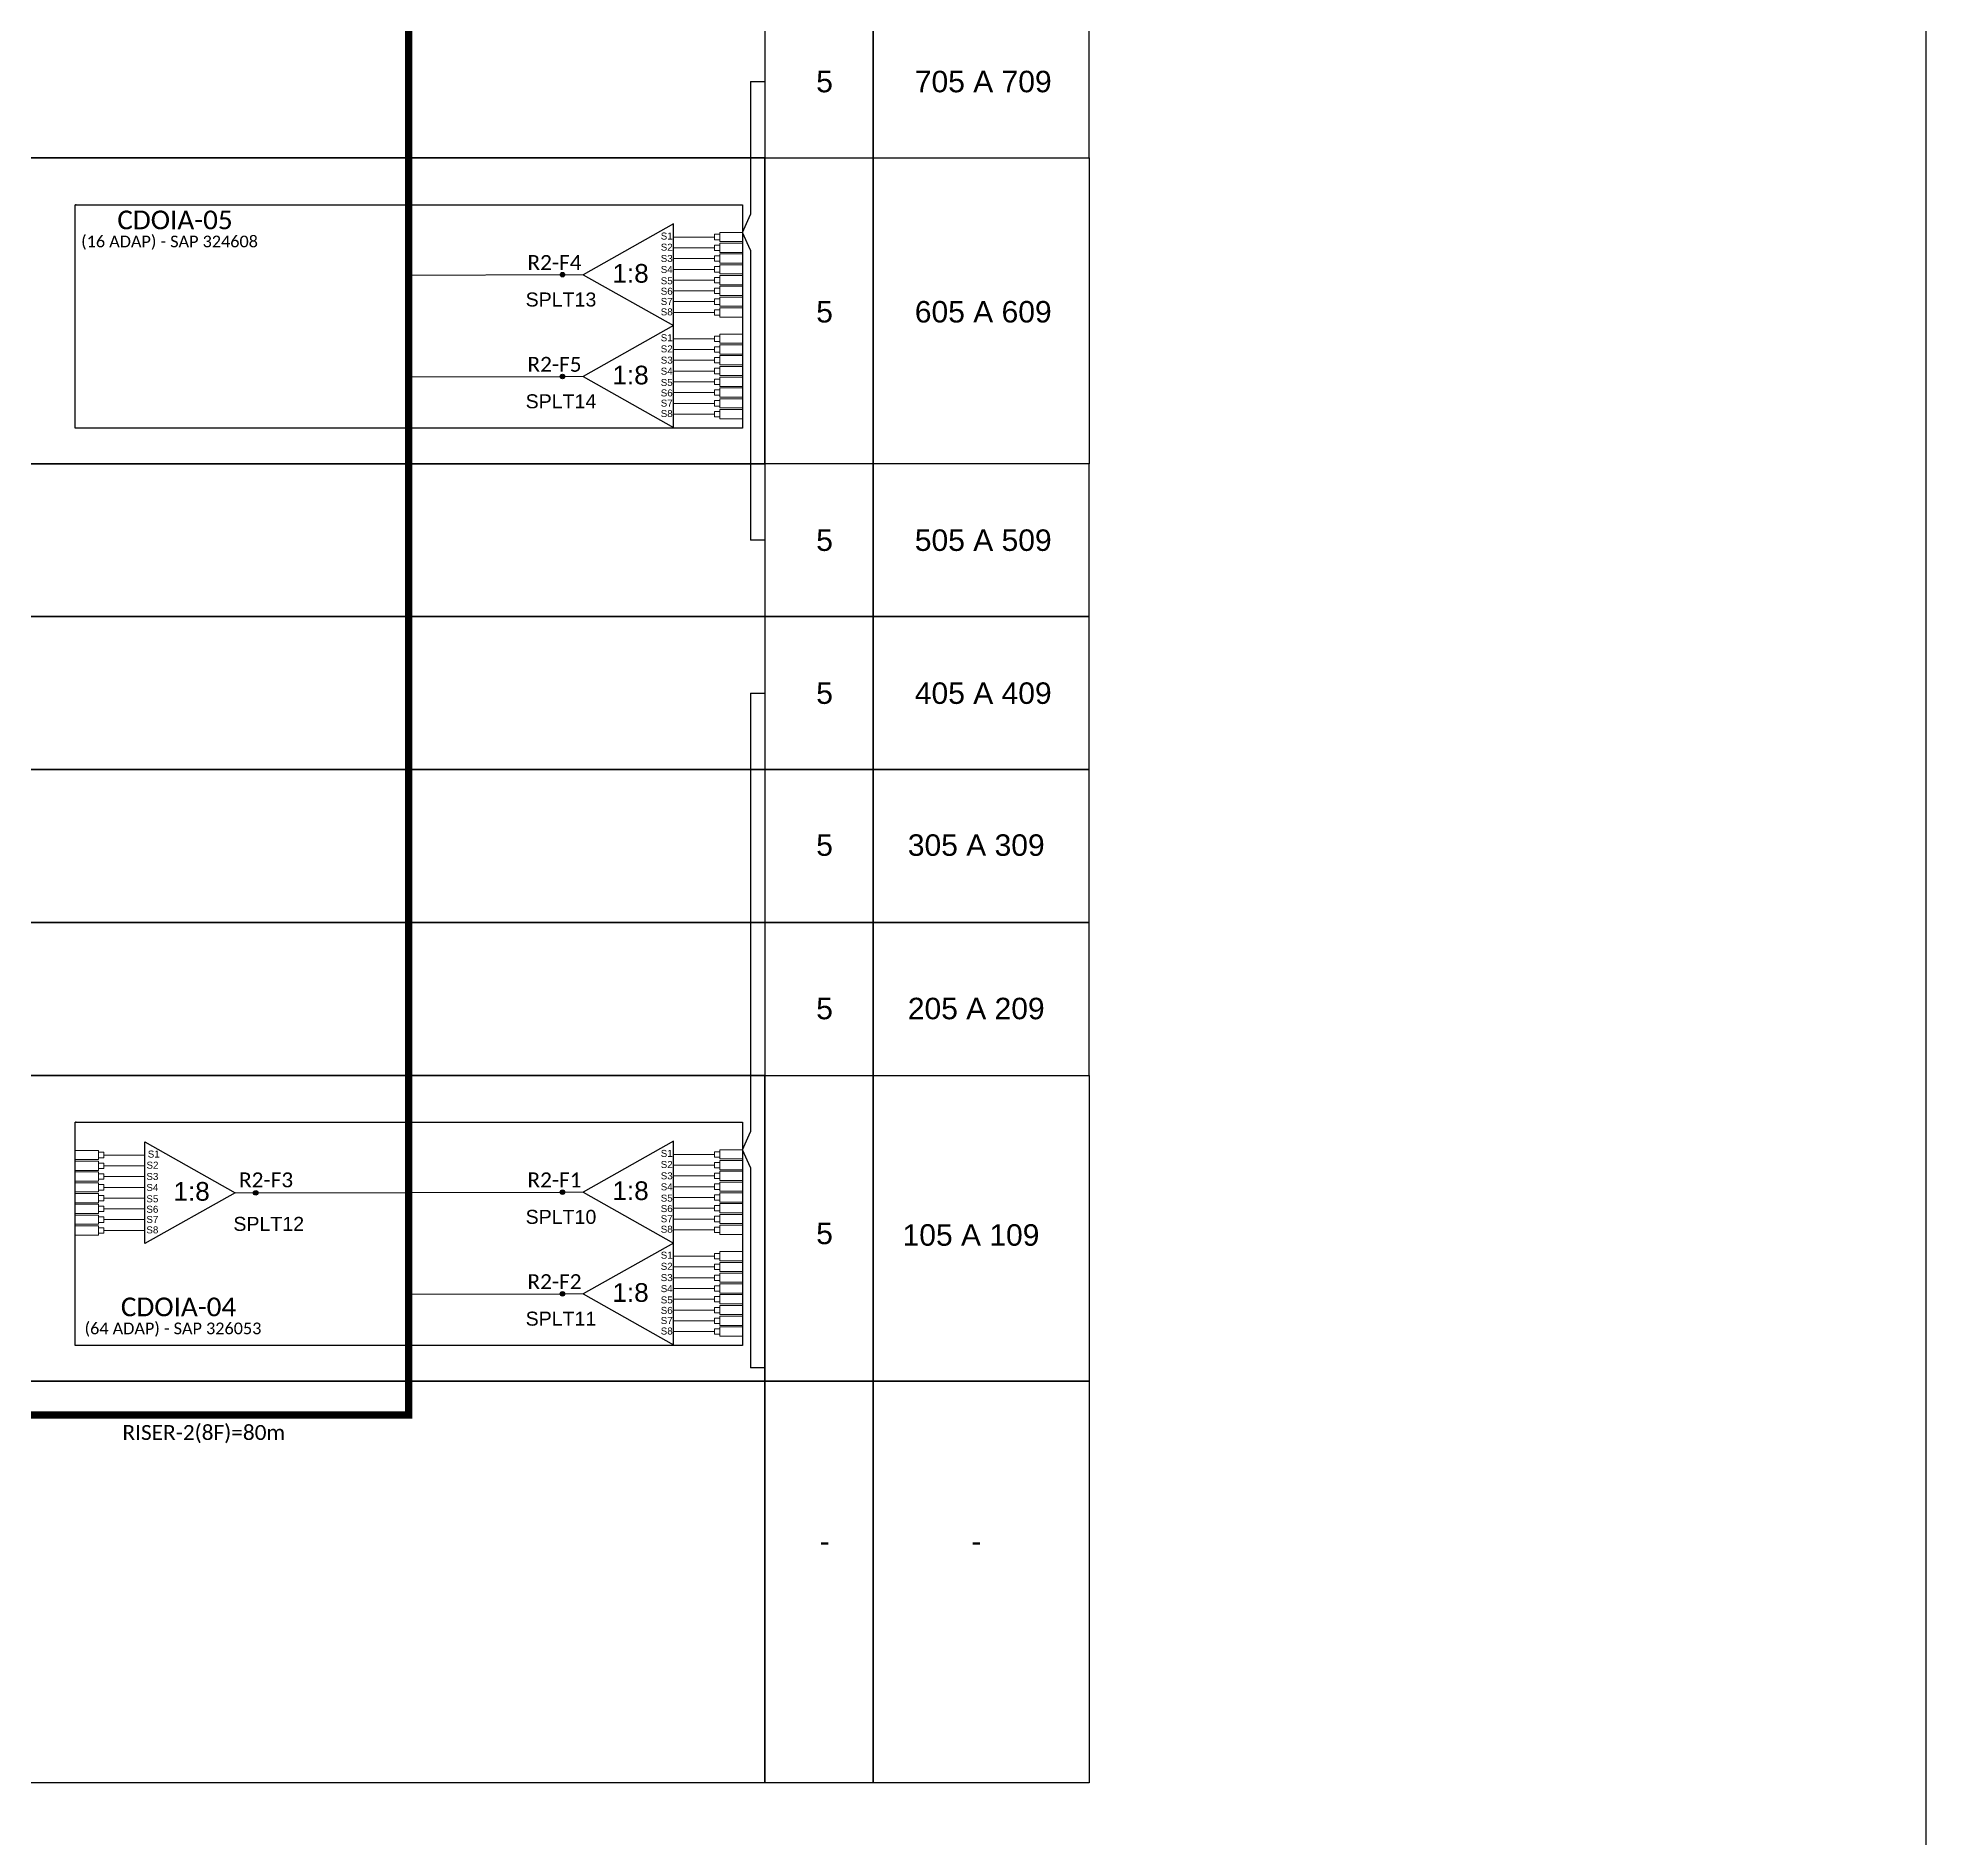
# Model space of a CAD drawing. Header units: inches. Extents: x 828 to 2588, y 223 to 817.
# Drawn here: x 2386.1 to 2588.2, y 455.9 to 648.7 of the extents above; entities that cross this region are included whole.
import ezdxf
from ezdxf.enums import TextEntityAlignment as Align

# ---------------------------------------------------------------- set-up
doc = ezdxf.new("R2010")
doc.units = ezdxf.units.IN
doc.header["$MEASUREMENT"] = 0
doc.styles.add('ARIAL', font='arial.ttf')
doc.styles.add('WMF-Calibri0', font='calibri.ttf')

# ---------------------------------------------------------------- blocks, each defined once
blk = doc.blocks.new('SPLT_1-8_SC-APC')
at = {"color": 1}
blk.add_lwpolyline([(-7.37, -2.1), (-17.04, -7.55), (-7.37, -13), (-7.37, -2.1)], dxfattribs=at)
at = {"color": 3, "lineweight": 0}
for points in [[(-2.99, -3.51), (-7.37, -3.51)], [(-2.41, -3.02), (-2.41, -4)], [(-2.41, -3.02), (0, -3.02)], [(-2.41, -4), (0, -4)], [(-7.37, -4.66), (-2.99, -4.66)], [(-7.37, -5.82), (-2.99, -5.82)], [(-2.41, -4.17), (-2.41, -5.16)], [(-2.41, -4.17), (0, -4.17)], [(-2.41, -5.16), (0, -5.16)], [(-2.41, -5.32), (-2.41, -6.31)], [(-2.41, -5.32), (0, -5.32)], [(-7.37, -6.97), (-2.99, -6.97)], [(-2.41, -6.31), (0, -6.31)], [(-2.41, -6.48), (-2.41, -7.46)], [(-2.41, -6.48), (0, -6.48)], [(-2.41, -7.46), (0, -7.46)], [(-2.41, -7.63), (-2.41, -8.62)], [(-2.41, -7.63), (0, -7.63)], [(-7.37, -8.12), (-2.99, -8.12)], [(-7.37, -9.28), (-2.99, -9.28)], [(-2.41, -8.62), (0, -8.62)], [(-2.41, -8.78), (-2.41, -9.77)], [(-2.41, -8.78), (0, -8.78)], [(-2.41, -9.77), (0, -9.77)], [(-2.41, -9.94), (-2.41, -10.92)], [(-2.41, -9.94), (0, -9.94)], [(-7.37, -10.43), (-2.99, -10.43)], [(-7.37, -11.58), (-2.99, -11.58)], [(-2.41, -10.92), (0, -10.92)], [(-2.41, -11.09), (-2.41, -12.08)], [(-2.41, -11.09), (0, -11.09)], [(-2.41, -12.08), (0, -12.08)]]:
    blk.add_lwpolyline(points, dxfattribs=at)
for points in [[(-2.99, -3.22), (-2.41, -3.22), (-2.41, -3.8), (-2.99, -3.8)], [(-2.99, -4.38), (-2.41, -4.38), (-2.41, -4.95), (-2.99, -4.95)], [(-2.99, -5.53), (-2.41, -5.53), (-2.41, -6.1), (-2.99, -6.1)], [(-2.99, -6.68), (-2.41, -6.68), (-2.41, -7.26), (-2.99, -7.26)], [(-2.99, -7.84), (-2.41, -7.84), (-2.41, -8.41), (-2.99, -8.41)], [(-2.99, -8.99), (-2.41, -8.99), (-2.41, -9.56), (-2.99, -9.56)], [(-2.99, -10.14), (-2.41, -10.14), (-2.41, -10.72), (-2.99, -10.72)], [(-2.99, -11.3), (-2.41, -11.3), (-2.41, -11.87), (-2.99, -11.87)]]:
    blk.add_lwpolyline(points, close=True, dxfattribs=at)
at = {"color": 1, "lineweight": 0}
blk.add_lwpolyline([(-17.04, -7.55), (-19.26, -7.55)], dxfattribs=at)
at = {"color": 1, "style": 'ARIAL'}
for s, height, p in [('S1', 0.75, (-8.74, -3.78)), ('S2', 0.75, (-8.74, -4.97)), ('S3', 0.75, (-8.74, -6.18)), ('1:8', 2, (-13.91, -8.4)), ('S4', 0.75, (-8.74, -7.36)), ('S5', 0.75, (-8.74, -8.57)), ('S6', 0.75, (-8.74, -9.69)), ('S7', 0.75, (-8.74, -10.78)), ('S8', 0.75, (-8.74, -11.9))]:
    blk.add_text(s, height=height, dxfattribs=at).set_placement(p)
blk = doc.blocks.new('SPLT_1-8_SC-APC_ESQ')
at = {"color": 3, "lineweight": 0}
for points in [[(2.41, -3.02), (0, -3.02)], [(2.41, -4), (0, -4)], [(2.41, -3.02), (2.41, -4)], [(2.99, -3.51), (7.37, -3.51)], [(2.41, -4.17), (0, -4.17)], [(2.41, -5.16), (0, -5.16)], [(2.41, -5.32), (0, -5.32)], [(2.41, -4.17), (2.41, -5.16)], [(2.41, -5.32), (2.41, -6.31)], [(7.37, -4.66), (2.99, -4.66)], [(7.37, -5.82), (2.99, -5.82)], [(2.41, -6.31), (0, -6.31)], [(2.41, -6.48), (0, -6.48)], [(2.41, -7.46), (0, -7.46)], [(2.41, -7.63), (0, -7.63)], [(2.41, -6.48), (2.41, -7.46)], [(2.41, -7.63), (2.41, -8.62)], [(7.37, -6.97), (2.99, -6.97)], [(2.41, -8.62), (0, -8.62)], [(2.41, -8.78), (0, -8.78)], [(2.41, -9.77), (0, -9.77)], [(2.41, -9.94), (0, -9.94)], [(2.41, -8.78), (2.41, -9.77)], [(2.41, -9.94), (2.41, -10.92)], [(7.37, -8.12), (2.99, -8.12)], [(7.37, -9.28), (2.99, -9.28)], [(2.41, -10.92), (0, -10.92)], [(2.41, -11.09), (0, -11.09)], [(2.41, -12.08), (0, -12.08)], [(2.41, -11.09), (2.41, -12.08)], [(7.37, -10.43), (2.99, -10.43)], [(7.37, -11.58), (2.99, -11.58)]]:
    blk.add_lwpolyline(points, dxfattribs=at)
for points in [[(2.99, -3.22), (2.41, -3.22), (2.41, -3.8), (2.99, -3.8)], [(2.99, -4.38), (2.41, -4.38), (2.41, -4.95), (2.99, -4.95)], [(2.99, -5.53), (2.41, -5.53), (2.41, -6.1), (2.99, -6.1)], [(2.99, -6.68), (2.41, -6.68), (2.41, -7.26), (2.99, -7.26)], [(2.99, -7.84), (2.41, -7.84), (2.41, -8.41), (2.99, -8.41)], [(2.99, -8.99), (2.41, -8.99), (2.41, -9.56), (2.99, -9.56)], [(2.99, -10.14), (2.41, -10.14), (2.41, -10.72), (2.99, -10.72)], [(2.99, -11.3), (2.41, -11.3), (2.41, -11.87), (2.99, -11.87)]]:
    blk.add_lwpolyline(points, close=True, dxfattribs=at)
at = {"color": 1}
blk.add_lwpolyline([(7.37, -2.1), (17.04, -7.55), (7.37, -13), (7.37, -2.1)], dxfattribs=at)
at = {"color": 1, "lineweight": 0}
blk.add_lwpolyline([(17.04, -7.55), (19.26, -7.55)], dxfattribs=at)
at = {"color": 1, "style": 'ARIAL'}
for s, height, p in [('S1', 0.75, (7.7, -3.78)), ('S3', 0.75, (7.55, -6.18)), ('S2', 0.75, (7.56, -4.97)), ('S5', 0.75, (7.55, -8.57)), ('S4', 0.75, (7.55, -7.36)), ('1:8', 2, (10.45, -8.4)), ('S6', 0.75, (7.55, -9.69)), ('S7', 0.75, (7.55, -10.78)), ('S8', 0.75, (7.55, -11.9))]:
    blk.add_text(s, height=height, dxfattribs=at).set_placement(p)
blk = doc.blocks.new('A$C415C251F')
at = {"color": 3}
blk.add_point((0, 0), dxfattribs=at)

msp = doc.modelspace()

# ---------------------------------------------------------------- hatches: boundary and pattern name
h = msp.add_hatch(color=3)
h.dxf.hatch_style = 1
edge = h.paths.add_edge_path()
edge.add_arc((2442.23, 623.37), 0.242, 0, 360)
h = msp.add_hatch(color=3)
h.dxf.hatch_style = 1
edge = h.paths.add_edge_path()
edge.add_arc((2442.23, 612.47), 0.242, 0, 360)
h = msp.add_hatch(color=3)
h.dxf.hatch_style = 1
edge = h.paths.add_edge_path()
edge.add_arc((2409.39, 525.06), 0.242, 0, 360)
h = msp.add_hatch(color=3)
h.dxf.hatch_style = 1
edge = h.paths.add_edge_path()
edge.add_arc((2442.23, 525.13), 0.242, 0, 360)
h = msp.add_hatch(color=3)
h.dxf.hatch_style = 1
edge = h.paths.add_edge_path()
edge.add_arc((2442.23, 514.24), 0.242, 0, 360)

# ---------------------------------------------------------------- linework, layer by layer
for p, q in [((2242.02, 570.38), (2463.91, 570.38)), ((2463.91, 570.38), (2463.91, 554.01)), ((2242.02, 554.01), (2463.91, 554.01)), ((2463.91, 554.01), (2242.02, 554.01)), ((2463.91, 504.89), (2242.02, 504.89))]:
    msp.add_line(p, q)
msp.add_lwpolyline([(1749.68, 222.82), (2588.24, 222.82), (2588.24, 816.82), (1749.68, 816.82), (1749.68, 222.82)])
at = {"color": 6, "const_width": 0.8}
for points in [[(2425.77, 500.88), (2425.77, 689.13)], [(2367.19, 501.26), (2425.77, 501.26)]]:
    msp.add_lwpolyline(points, dxfattribs=at)
for points in [[(2242.02, 652.24), (2463.91, 652.24), (2463.91, 635.87), (2242.02, 635.87)], [(2475.49, 652.24), (2463.91, 652.24), (2463.91, 635.87), (2475.49, 635.87)], [(2498.63, 652.24), (2475.49, 652.24), (2475.49, 635.87), (2498.63, 635.87)], [(2242.02, 635.87), (2463.91, 635.87), (2463.91, 603.12), (2242.02, 603.12)], [(2463.91, 635.87), (2475.49, 635.87), (2475.49, 603.12), (2463.91, 603.12)], [(2475.49, 635.87), (2498.63, 635.87), (2498.63, 603.12), (2475.49, 603.12)], [(2242.02, 603.12), (2463.91, 603.12), (2463.91, 586.75), (2242.02, 586.75)], [(2475.49, 603.12), (2463.91, 603.12), (2463.91, 586.75), (2475.49, 586.75)], [(2498.63, 603.12), (2475.49, 603.12), (2475.49, 586.75), (2498.63, 586.75)], [(2242.02, 586.75), (2463.91, 586.75), (2463.91, 570.38), (2242.02, 570.38)], [(2475.49, 586.75), (2463.91, 586.75), (2463.91, 570.38), (2475.49, 570.38)], [(2498.63, 586.75), (2475.49, 586.75), (2475.49, 570.38), (2498.63, 570.38)], [(2475.49, 570.38), (2463.91, 570.38), (2463.91, 554.01), (2475.49, 554.01)], [(2498.63, 570.38), (2475.49, 570.38), (2475.49, 554.01), (2498.63, 554.01)], [(2242.02, 554.01), (2463.91, 554.01), (2463.91, 537.63), (2242.02, 537.63)], [(2475.49, 554.01), (2463.91, 554.01), (2463.91, 537.63), (2475.49, 537.63)], [(2498.63, 554.01), (2475.49, 554.01), (2475.49, 537.63), (2498.63, 537.63)], [(2242.02, 537.63), (2463.91, 537.63), (2463.91, 504.89), (2242.02, 504.89)], [(2463.91, 537.63), (2475.49, 537.63), (2475.49, 504.89), (2463.91, 504.89)], [(2475.49, 537.63), (2498.63, 537.63), (2498.63, 504.89), (2475.49, 504.89)], [(2242.02, 504.89), (2463.91, 504.89), (2463.91, 461.88), (2242.02, 461.88)], [(2463.91, 504.89), (2475.49, 504.89), (2475.49, 461.88), (2463.91, 461.88)], [(2475.49, 504.89), (2498.63, 504.89), (2498.63, 461.88), (2475.49, 461.88)]]:
    msp.add_lwpolyline(points, close=True)
at = {"color": 3}
for points in [[(2462.37, 644.05), (2463.91, 644.05)], [(2462.37, 644.05), (2462.37, 629.81)], [(2462.37, 626.01), (2461.49, 627.9), (2462.37, 629.81)], [(2462.37, 626.01), (2462.37, 594.94)], [(2463.91, 594.94), (2462.37, 594.94)], [(2462.37, 578.56), (2463.91, 578.56)], [(2462.37, 578.56), (2462.37, 531.58)], [(2462.37, 527.77), (2461.49, 529.66), (2462.37, 531.58)], [(2462.37, 527.77), (2462.37, 506.3)], [(2463.91, 506.3), (2462.37, 506.3)]]:
    msp.add_lwpolyline(points, dxfattribs=at)
at = {"color": 1}
for points in [[(2390.06, 630.84), (2461.49, 630.84), (2461.49, 606.95), (2390.06, 606.95)], [(2390.06, 532.61), (2461.49, 532.61), (2461.49, 508.71), (2390.06, 508.71)]]:
    msp.add_lwpolyline(points, close=True, dxfattribs=at)
at = {"color": 6}
for points in [[(2425.77, 623.33), (2442.23, 623.37)], [(2425.77, 612.43), (2442.23, 612.47)], [(2409.39, 525.06), (2425.77, 525.1)], [(2425.77, 525.1), (2442.23, 525.13)], [(2425.77, 514.2), (2442.23, 514.24)]]:
    msp.add_lwpolyline(points, dxfattribs=at)
at = {"color": 3}
for centre in [(2442.23, 623.37), (2442.23, 612.47), (2409.39, 525.06), (2442.23, 525.13), (2442.23, 514.24)]:
    msp.add_circle(centre, 0.242, dxfattribs=at)

# ---------------------------------------------------------------- block references
at = {"color": 3, "extrusion": (0, 0, -1), "xscale": -1, "zscale": -1}
for p in [(-2390.13, 630.84), (-2390.13, 532.61)]:
    msp.add_blockref('A$C415C251F', p, dxfattribs=at)
at = {"color": 3}
for p in [(2461.49, 630.91), (2461.49, 620.02), (2461.49, 532.68), (2461.49, 521.78)]:
    msp.add_blockref('SPLT_1-8_SC-APC', p, dxfattribs=at)
msp.add_blockref('SPLT_1-8_SC-APC_ESQ', (2390.13, 532.61))

# ---------------------------------------------------------------- texts
at = {"style": 'ARIAL'}
for s, p in [('5', (2470.29, 644.05)), ('705 A 709', (2487.28, 644.05)), ('5', (2470.29, 619.4)), ('605 A 609', (2487.28, 619.4)), ('5', (2470.29, 594.94)), ('505 A 509', (2487.28, 594.94)), ('5', (2470.29, 578.56)), ('405 A 409', (2487.28, 578.56)), ('5', (2470.29, 562.29)), ('305 A 309', (2486.53, 562.29)), ('5', (2470.29, 544.79)), ('205 A 209', (2486.53, 544.79)), ('5', (2470.29, 520.71)), ('105 A 109', (2485.97, 520.54)), ('-', (2470.29, 487.77)), ('-', (2486.53, 487.77))]:
    msp.add_text(s, height=2.3, dxfattribs=at).set_placement(p, align=Align.MIDDLE_CENTER)
at = {"color": 1, "style": 'WMF-Calibri0'}
for s, p in [('CDOIA-05', (2394.57, 628.23)), ('CDOIA-04', (2394.95, 511.84))]:
    msp.add_text(s, height=2, dxfattribs=at).set_placement(p)
for s, p in [('(16 ADAP) - SAP 324608', (2400.16, 626.3)), ('(64 ADAP) - SAP 326053', (2400.53, 509.91))]:
    msp.add_text(s, height=1.25, dxfattribs=at).set_placement(p, align=Align.CENTER)
at = {"color": 6, "style": 'WMF-Calibri0'}
for s, p in [('R2-F4', (2438.48, 623.87)), ('R2-F5', (2438.48, 612.97)), ('R2-F3', (2407.6, 525.64)), ('R2-F1', (2438.48, 525.64)), ('R2-F2', (2438.48, 514.74)), ('RISER-2(8F)=80m', (2395.12, 498.59))]:
    msp.add_text(s, height=1.6, dxfattribs=at).set_placement(p)
at = {"style": 'ARIAL'}
for s, p in [('SPLT13', (2442.07, 619.96)), ('SPLT14', (2442.07, 609.06)), ('SPLT12', (2410.78, 520.98)), ('SPLT10', (2442.07, 521.73)), ('SPLT11', (2442.07, 510.83))]:
    msp.add_text(s, height=1.5, dxfattribs=at).set_placement(p, align=Align.CENTER)

doc.saveas('drawing.dxf')
